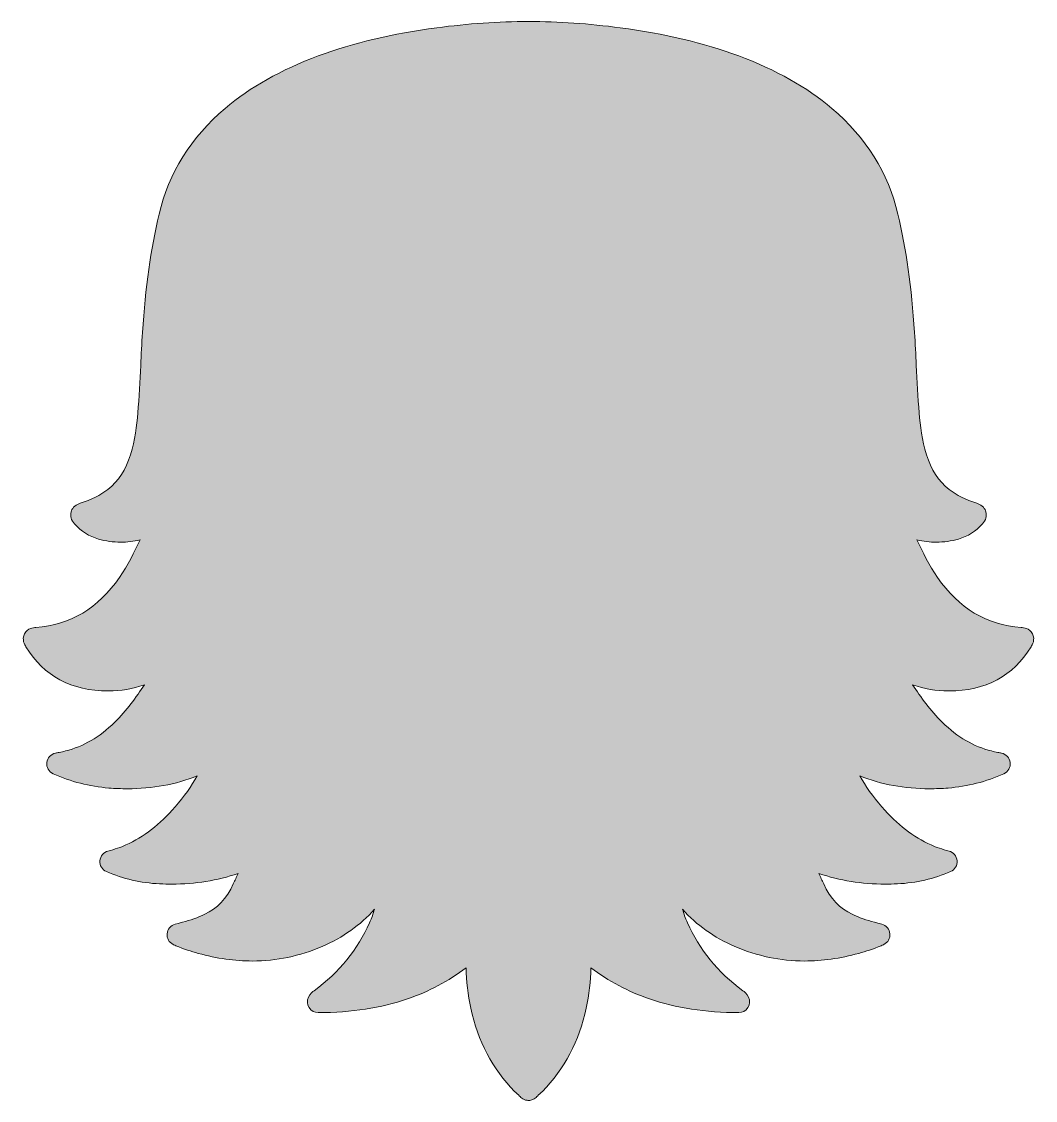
# Model space of a CAD drawing. Extents: x 180 to 9920, y -1894 to -106.
# Drawn here: x 6220 to 7900, y -1894 to -106 of the extents above; entities that cross this region are included whole.
import ezdxf

# ---------------------------------------------------------------- set-up
doc = ezdxf.new("R2010")
doc.units = 0
doc.header["$MEASUREMENT"] = 0
doc.layers.add('Layer 1', color=7, linetype='Continuous')

msp = doc.modelspace()

# ---------------------------------------------------------------- hatches: boundary and pattern name
at = {"layer": 'Layer 1', "true_color": 0xffffff}
h = msp.add_hatch(color=7, dxfattribs=at)
h.dxf.hatch_style = 2
edge = h.paths.add_edge_path()
edge.add_spline(control_points=[(7895.1, -1120.7), (7890.2, -1111.1), (7880.5, -1110.4), (7876.4, -1110.1), (7818.5, -1105.7), (7773.2, -1078.6), (7737.9, -1027.1), (7724.1, -1007), (7713.3, -985.6), (7703.7, -964.8), (7714.5, -967.5), (7725.3, -968.8), (7735.9, -968.8), (7748.2, -968.8), (7760.6, -967.1), (7772.8, -963.6), (7787.8, -959.3), (7801.1, -950.9), (7812.3, -938.6), (7818, -932.3), (7819.9, -925.6), (7818, -918.7), (7816.7, -913.9), (7813, -907.5), (7803.1, -904.4), (7784.6, -898.7), (7769.6, -891.2), (7757, -881.3), (7739.5, -867.6), (7727.3, -848.8), (7719.5, -823.8), (7712.2, -799.9), (7709.3, -775.4), (7707.5, -754.6), (7705.2, -728.5), (7703.9, -701.7), (7702.7, -675.8), (7701.8, -658), (7700.9, -639.5), (7699.7, -621.3), (7694.7, -546), (7686, -483.7), (7672.2, -425.2), (7656.2, -356.9), (7619.4, -297.9), (7562.9, -250), (7521, -214.4), (7470.4, -186), (7408.3, -162.9), (7349.4, -141.1), (7285.2, -125.8), (7212, -116.2), (7160.5, -109.4), (7109.4, -105.9), (7060, -105.9), (7060, -105.9), (7059.8, -105.9), (7059.8, -105.9), (7010.6, -105.9), (6959.5, -109.4), (6908, -116.2), (6834.8, -125.8), (6770.6, -141.1), (6711.7, -162.9), (6649.6, -186), (6599, -214.4), (6557.1, -250), (6500.6, -297.9), (6463.8, -356.9), (6447.8, -425.2), (6434, -483.7), (6425.3, -546), (6420.3, -621.3), (6419.1, -639.5), (6418.2, -658), (6417.3, -675.9), (6416.1, -701.8), (6414.8, -728.5), (6412.5, -754.6), (6410.7, -775.4), (6407.8, -799.9), (6400.5, -823.8), (6392.7, -848.8), (6380.5, -867.6), (6363, -881.3), (6350.4, -891.2), (6335.4, -898.7), (6317, -904.4), (6306.9, -907.5), (6303.3, -913.9), (6302, -918.7), (6300.1, -925.6), (6302, -932.3), (6307.7, -938.6), (6318.9, -950.9), (6332.2, -959.3), (6347.2, -963.6), (6359.4, -967.1), (6371.8, -968.8), (6384.1, -968.8), (6394.7, -968.8), (6405.5, -967.5), (6416.3, -964.8), (6406.7, -985.6), (6395.9, -1007), (6382.1, -1027.1), (6346.8, -1078.6), (6301.5, -1105.7), (6243.6, -1110.1), (6239.5, -1110.4), (6229.8, -1111.1), (6224.9, -1120.7), (6219.9, -1130.4), (6225, -1138.6), (6227.1, -1142.2), (6256.8, -1190.8), (6302.6, -1215.4), (6363.4, -1215.4), (6363.4, -1215.4), (6364.1, -1215.4), (6364.1, -1215.4), (6384.5, -1215.4), (6404.1, -1212), (6423.4, -1205.2), (6410.1, -1225.7), (6394, -1248), (6374.1, -1267.4), (6348.9, -1292.1), (6322.2, -1307.6), (6292.6, -1314.9), (6289.4, -1315.7), (6286.1, -1316.4), (6282.2, -1317.2), (6280.2, -1317.6), (6278.1, -1318), (6275.9, -1318.5), (6268.3, -1320.1), (6262.6, -1326.4), (6261.7, -1334.2), (6260.9, -1341.9), (6265.1, -1349.3), (6272.2, -1352.5), (6301.9, -1365.9), (6332.2, -1373.7), (6364.8, -1376.3), (6375, -1377.1), (6385.2, -1377.5), (6395.1, -1377.5), (6437.1, -1377.5), (6475.2, -1370.5), (6511, -1356), (6501.3, -1373.4), (6489.3, -1390.3), (6474.4, -1407.5), (6449.2, -1436.6), (6422.4, -1457.3), (6392.7, -1470.7), (6384.1, -1474.6), (6374.7, -1477.8), (6363.1, -1480.8), (6355.7, -1482.7), (6350.3, -1489.2), (6349.7, -1496.8), (6349.1, -1504.5), (6353.4, -1511.7), (6360.5, -1514.7), (6388.4, -1526.8), (6417.3, -1533.5), (6448.7, -1535.1), (6455.6, -1535.5), (6462.4, -1535.6), (6469.1, -1535.6), (6507.6, -1535.6), (6544.4, -1529.7), (6578.9, -1517.9), (6576, -1523.7), (6573.4, -1529.5), (6570.8, -1535.1), (6559.8, -1559.5), (6544.3, -1576), (6523.4, -1585.6), (6511.8, -1591), (6499.7, -1595.3), (6486.4, -1598.8), (6484.1, -1599.4), (6481.9, -1600), (6479.4, -1600.7), (6479.4, -1600.7), (6474.4, -1602), (6474.4, -1602), (6467.1, -1603.9), (6461.8, -1610.2), (6461, -1617.7), (6460.3, -1625.2), (6464.4, -1632.4), (6471.1, -1635.6), (6471.7, -1635.9), (6472.1, -1636.1), (6472.5, -1636.3), (6473.4, -1636.8), (6474.4, -1637.2), (6475.6, -1637.7), (6488.8, -1643), (6501, -1647.1), (6512.8, -1650.3), (6543.4, -1658.7), (6573.6, -1663), (6602.6, -1663), (6642.4, -1663), (6681.2, -1654.9), (6717.9, -1639), (6752.6, -1623.9), (6781.7, -1603.2), (6804.6, -1577.3), (6802.8, -1584.4), (6800.1, -1591.8), (6796.6, -1599.7), (6777.3, -1643.5), (6746.4, -1681.4), (6704.7, -1712.4), (6704.7, -1712.4), (6704.6, -1712.4), (6704.6, -1712.4), (6702.9, -1713.6), (6698.1, -1716.7), (6695.2, -1723.1), (6692.7, -1728.7), (6693.2, -1735.2), (6696.5, -1740.3), (6699.8, -1745.5), (6705.5, -1748.6), (6711.7, -1748.6), (6767.1, -1748.4), (6815.4, -1740.9), (6859.6, -1725.7), (6895.4, -1713.3), (6927.3, -1696.4), (6956.7, -1674.1), (6957, -1696.5), (6959.5, -1719), (6964.2, -1740.9), (6975.9, -1795.6), (7000.4, -1842), (7037, -1879), (7039.8, -1881.8), (7042.5, -1884.3), (7045.3, -1886.9), (7045.3, -1886.9), (7046.1, -1887.6), (7046.1, -1887.6), (7047.9, -1889.7), (7050.1, -1891.4), (7052.6, -1892.5), (7054.3, -1893.2), (7056.1, -1893.7), (7057.9, -1893.9), (7058.6, -1894), (7059.4, -1894.1), (7060.1, -1894.1), (7062.6, -1894.1), (7065.1, -1893.6), (7067.3, -1892.6), (7069.9, -1891.4), (7072.2, -1889.7), (7074, -1887.5), (7074, -1887.5), (7074.7, -1886.9), (7074.7, -1886.9), (7077.5, -1884.3), (7080.2, -1881.8), (7083, -1879), (7119.6, -1842), (7144.1, -1795.6), (7155.8, -1740.9), (7160.5, -1719), (7163, -1696.5), (7163.3, -1674.1), (7192.7, -1696.4), (7224.6, -1713.3), (7260.4, -1725.7), (7304.6, -1740.9), (7352.9, -1748.4), (7408.4, -1748.6), (7414.5, -1748.6), (7420.2, -1745.5), (7423.5, -1740.3), (7426.8, -1735.2), (7427.3, -1728.7), (7424.8, -1723.1), (7421.9, -1716.7), (7417.1, -1713.6), (7415.3, -1712.4), (7373.6, -1681.4), (7342.6, -1643.5), (7323.4, -1599.7), (7319.9, -1591.8), (7317.2, -1584.4), (7315.4, -1577.3), (7338.3, -1603.2), (7367.4, -1623.9), (7402.1, -1639), (7438.8, -1654.9), (7477.6, -1663), (7517.4, -1663), (7546.4, -1663), (7576.6, -1658.7), (7607.2, -1650.3), (7619, -1647.1), (7631.2, -1643), (7644.4, -1637.7), (7645.6, -1637.2), (7646.6, -1636.8), (7647.5, -1636.3), (7647.9, -1636.1), (7648.3, -1635.9), (7648.9, -1635.6), (7655.6, -1632.4), (7659.7, -1625.2), (7659, -1617.7), (7658.2, -1610.2), (7652.9, -1603.9), (7645.6, -1602), (7645.6, -1602), (7640.9, -1600.8), (7640.9, -1600.8), (7638.3, -1600.1), (7635.9, -1599.5), (7633.6, -1598.8), (7620.3, -1595.3), (7608.2, -1591), (7596.6, -1585.6), (7575.7, -1576), (7560.2, -1559.5), (7549.2, -1535.1), (7546.6, -1529.5), (7544, -1523.7), (7541.1, -1517.9), (7575.6, -1529.7), (7612.4, -1535.6), (7650.9, -1535.6), (7657.6, -1535.6), (7664.4, -1535.5), (7671.3, -1535.1), (7702.7, -1533.5), (7731.6, -1526.8), (7759.5, -1514.7), (7766.6, -1511.7), (7770.9, -1504.5), (7770.3, -1496.8), (7769.7, -1489.2), (7764.3, -1482.7), (7756.9, -1480.8), (7745.3, -1477.8), (7735.9, -1474.6), (7727.3, -1470.7), (7697.6, -1457.3), (7670.8, -1436.6), (7645.6, -1407.5), (7630.7, -1390.3), (7618.7, -1373.4), (7609, -1356), (7644.8, -1370.5), (7682.9, -1377.5), (7724.9, -1377.5), (7734.8, -1377.5), (7745, -1377.1), (7755.2, -1376.3), (7787.8, -1373.7), (7818.1, -1365.9), (7847.8, -1352.5), (7854.9, -1349.3), (7859.1, -1341.9), (7858.3, -1334.2), (7857.4, -1326.4), (7851.7, -1320.1), (7844.1, -1318.5), (7841.9, -1318), (7839.8, -1317.6), (7837.8, -1317.2), (7833.9, -1316.4), (7830.6, -1315.7), (7827.4, -1314.9), (7797.8, -1307.6), (7771.1, -1292.1), (7745.9, -1267.4), (7726, -1248), (7709.9, -1225.7), (7696.6, -1205.2), (7716, -1212), (7735.5, -1215.4), (7755.9, -1215.4), (7755.9, -1215.4), (7756.7, -1215.4), (7756.7, -1215.4), (7817.4, -1215.4), (7863.2, -1190.8), (7892.9, -1142.2), (7895, -1138.6), (7900.1, -1130.4), (7895.1, -1120.7)], knot_values=[0, 0, 0, 0, 1, 1, 1, 2, 2, 2, 3, 3, 3, 4, 4, 4, 5, 5, 5, 6, 6, 6, 7, 7, 7, 8, 8, 8, 9, 9, 9, 10, 10, 10, 11, 11, 11, 12, 12, 12, 13, 13, 13, 14, 14, 14, 15, 15, 15, 16, 16, 16, 17, 17, 17, 18, 18, 18, 19, 19, 19, 20, 20, 20, 21, 21, 21, 22, 22, 22, 23, 23, 23, 24, 24, 24, 25, 25, 25, 26, 26, 26, 27, 27, 27, 28, 28, 28, 29, 29, 29, 30, 30, 30, 31, 31, 31, 32, 32, 32, 33, 33, 33, 34, 34, 34, 35, 35, 35, 36, 36, 36, 37, 37, 37, 38, 38, 38, 39, 39, 39, 40, 40, 40, 41, 41, 41, 42, 42, 42, 43, 43, 43, 44, 44, 44, 45, 45, 45, 46, 46, 46, 47, 47, 47, 48, 48, 48, 49, 49, 49, 50, 50, 50, 51, 51, 51, 52, 52, 52, 53, 53, 53, 54, 54, 54, 55, 55, 55, 56, 56, 56, 57, 57, 57, 58, 58, 58, 59, 59, 59, 60, 60, 60, 61, 61, 61, 62, 62, 62, 63, 63, 63, 64, 64, 64, 65, 65, 65, 66, 66, 66, 67, 67, 67, 68, 68, 68, 69, 69, 69, 70, 70, 70, 71, 71, 71, 72, 72, 72, 73, 73, 73, 74, 74, 74, 75, 75, 75, 76, 76, 76, 77, 77, 77, 78, 78, 78, 79, 79, 79, 80, 80, 80, 81, 81, 81, 82, 82, 82, 83, 83, 83, 84, 84, 84, 85, 85, 85, 86, 86, 86, 87, 87, 87, 88, 88, 88, 89, 89, 89, 90, 90, 90, 91, 91, 91, 92, 92, 92, 93, 93, 93, 94, 94, 94, 95, 95, 95, 96, 96, 96, 97, 97, 97, 98, 98, 98, 99, 99, 99, 100, 100, 100, 101, 101, 101, 102, 102, 102, 103, 103, 103, 104, 104, 104, 105, 105, 105, 106, 106, 106, 107, 107, 107, 108, 108, 108, 109, 109, 109, 110, 110, 110, 111, 111, 111, 112, 112, 112, 113, 113, 113, 114, 114, 114, 115, 115, 115, 116, 116, 116, 117, 117, 117, 118, 118, 118, 119, 119, 119, 120, 120, 120, 121, 121, 121, 122, 122, 122, 123, 123, 123, 124, 124, 124, 125, 125, 125, 126, 126, 126, 127, 127, 127, 128, 128, 128, 129, 129, 129, 130, 130, 130, 131, 131, 131, 132, 132, 132, 133, 133, 133, 133], degree=3, periodic=1)

# ---------------------------------------------------------------- linework, layer by layer
at = {"layer": 'Layer 1', "lineweight": 0}
msp.add_open_spline([(7895.1, -1120.7), (7890.2, -1111.1), (7880.5, -1110.4), (7876.4, -1110.1), (7818.5, -1105.7), (7773.2, -1078.6), (7737.9, -1027.1), (7724.1, -1007), (7713.3, -985.6), (7703.7, -964.8), (7714.5, -967.5), (7725.3, -968.8), (7735.9, -968.8), (7748.2, -968.8), (7760.6, -967.1), (7772.8, -963.6), (7787.8, -959.3), (7801.1, -950.9), (7812.3, -938.6), (7818, -932.3), (7819.9, -925.6), (7818, -918.7), (7816.7, -913.9), (7813, -907.5), (7803.1, -904.4), (7784.6, -898.7), (7769.6, -891.2), (7757, -881.3), (7739.5, -867.6), (7727.3, -848.8), (7719.5, -823.8), (7712.2, -799.9), (7709.3, -775.4), (7707.5, -754.6), (7705.2, -728.5), (7703.9, -701.7), (7702.7, -675.8), (7701.8, -658), (7700.9, -639.5), (7699.7, -621.3), (7694.7, -546), (7686, -483.7), (7672.2, -425.2), (7656.2, -356.9), (7619.4, -297.9), (7562.9, -250), (7521, -214.4), (7470.4, -186), (7408.3, -162.9), (7349.4, -141.1), (7285.2, -125.8), (7212, -116.2), (7160.5, -109.4), (7109.4, -105.9), (7060, -105.9), (7060, -105.9), (7059.8, -105.9), (7059.8, -105.9), (7010.6, -105.9), (6959.5, -109.4), (6908, -116.2), (6834.8, -125.8), (6770.6, -141.1), (6711.7, -162.9), (6649.6, -186), (6599, -214.4), (6557.1, -250), (6500.6, -297.9), (6463.8, -356.9), (6447.8, -425.2), (6434, -483.7), (6425.3, -546), (6420.3, -621.3), (6419.1, -639.5), (6418.2, -658), (6417.3, -675.9), (6416.1, -701.8), (6414.8, -728.5), (6412.5, -754.6), (6410.7, -775.4), (6407.8, -799.9), (6400.5, -823.8), (6392.7, -848.8), (6380.5, -867.6), (6363, -881.3), (6350.4, -891.2), (6335.4, -898.7), (6317, -904.4), (6306.9, -907.5), (6303.3, -913.9), (6302, -918.7), (6300.1, -925.6), (6302, -932.3), (6307.7, -938.6), (6318.9, -950.9), (6332.2, -959.3), (6347.2, -963.6), (6359.4, -967.1), (6371.8, -968.8), (6384.1, -968.8), (6394.7, -968.8), (6405.5, -967.5), (6416.3, -964.8), (6406.7, -985.6), (6395.9, -1007), (6382.1, -1027.1), (6346.8, -1078.6), (6301.5, -1105.7), (6243.6, -1110.1), (6239.5, -1110.4), (6229.8, -1111.1), (6224.9, -1120.7), (6219.9, -1130.4), (6225, -1138.6), (6227.1, -1142.2), (6256.8, -1190.8), (6302.6, -1215.4), (6363.4, -1215.4), (6363.4, -1215.4), (6364.1, -1215.4), (6364.1, -1215.4), (6384.5, -1215.4), (6404.1, -1212), (6423.4, -1205.2), (6410.1, -1225.7), (6394, -1248), (6374.1, -1267.4), (6348.9, -1292.1), (6322.2, -1307.6), (6292.6, -1314.9), (6289.4, -1315.7), (6286.1, -1316.4), (6282.2, -1317.2), (6280.2, -1317.6), (6278.1, -1318), (6275.9, -1318.5), (6268.3, -1320.1), (6262.6, -1326.4), (6261.7, -1334.2), (6260.9, -1341.9), (6265.1, -1349.3), (6272.2, -1352.5), (6301.9, -1365.9), (6332.2, -1373.7), (6364.8, -1376.3), (6375, -1377.1), (6385.2, -1377.5), (6395.1, -1377.5), (6437.1, -1377.5), (6475.2, -1370.5), (6511, -1356), (6501.3, -1373.4), (6489.3, -1390.3), (6474.4, -1407.5), (6449.2, -1436.6), (6422.4, -1457.3), (6392.7, -1470.7), (6384.1, -1474.6), (6374.7, -1477.8), (6363.1, -1480.8), (6355.7, -1482.7), (6350.3, -1489.2), (6349.7, -1496.8), (6349.1, -1504.5), (6353.4, -1511.7), (6360.5, -1514.7), (6388.4, -1526.8), (6417.3, -1533.5), (6448.7, -1535.1), (6455.6, -1535.5), (6462.4, -1535.6), (6469.1, -1535.6), (6507.6, -1535.6), (6544.4, -1529.7), (6578.9, -1517.9), (6576, -1523.7), (6573.4, -1529.5), (6570.8, -1535.1), (6559.8, -1559.5), (6544.3, -1576), (6523.4, -1585.6), (6511.8, -1591), (6499.7, -1595.3), (6486.4, -1598.8), (6484.1, -1599.4), (6481.9, -1600), (6479.4, -1600.7), (6479.4, -1600.7), (6474.4, -1602), (6474.4, -1602), (6467.1, -1603.9), (6461.8, -1610.2), (6461, -1617.7), (6460.3, -1625.2), (6464.4, -1632.4), (6471.1, -1635.6), (6471.7, -1635.9), (6472.1, -1636.1), (6472.5, -1636.3), (6473.4, -1636.8), (6474.4, -1637.2), (6475.6, -1637.7), (6488.8, -1643), (6501, -1647.1), (6512.8, -1650.3), (6543.4, -1658.7), (6573.6, -1663), (6602.6, -1663), (6642.4, -1663), (6681.2, -1654.9), (6717.9, -1639), (6752.6, -1623.9), (6781.7, -1603.2), (6804.6, -1577.3), (6802.8, -1584.4), (6800.1, -1591.8), (6796.6, -1599.7), (6777.3, -1643.5), (6746.4, -1681.4), (6704.7, -1712.4), (6704.7, -1712.4), (6704.6, -1712.4), (6704.6, -1712.4), (6702.9, -1713.6), (6698.1, -1716.7), (6695.2, -1723.1), (6692.7, -1728.7), (6693.2, -1735.2), (6696.5, -1740.3), (6699.8, -1745.5), (6705.5, -1748.6), (6711.7, -1748.6), (6767.1, -1748.4), (6815.4, -1740.9), (6859.6, -1725.7), (6895.4, -1713.3), (6927.3, -1696.4), (6956.7, -1674.1), (6957, -1696.5), (6959.5, -1719), (6964.2, -1740.9), (6975.9, -1795.6), (7000.4, -1842), (7037, -1879), (7039.8, -1881.8), (7042.5, -1884.3), (7045.3, -1886.9), (7045.3, -1886.9), (7046.1, -1887.6), (7046.1, -1887.6), (7047.9, -1889.7), (7050.1, -1891.4), (7052.6, -1892.5), (7054.3, -1893.2), (7056.1, -1893.7), (7057.9, -1893.9), (7058.6, -1894), (7059.4, -1894.1), (7060.1, -1894.1), (7062.6, -1894.1), (7065.1, -1893.6), (7067.3, -1892.6), (7069.9, -1891.4), (7072.2, -1889.7), (7074, -1887.5), (7074, -1887.5), (7074.7, -1886.9), (7074.7, -1886.9), (7077.5, -1884.3), (7080.2, -1881.8), (7083, -1879), (7119.6, -1842), (7144.1, -1795.6), (7155.8, -1740.9), (7160.5, -1719), (7163, -1696.5), (7163.3, -1674.1), (7192.7, -1696.4), (7224.6, -1713.3), (7260.4, -1725.7), (7304.6, -1740.9), (7352.9, -1748.4), (7408.4, -1748.6), (7414.5, -1748.6), (7420.2, -1745.5), (7423.5, -1740.3), (7426.8, -1735.2), (7427.3, -1728.7), (7424.8, -1723.1), (7421.9, -1716.7), (7417.1, -1713.6), (7415.3, -1712.4), (7373.6, -1681.4), (7342.6, -1643.5), (7323.4, -1599.7), (7319.9, -1591.8), (7317.2, -1584.4), (7315.4, -1577.3), (7338.3, -1603.2), (7367.4, -1623.9), (7402.1, -1639), (7438.8, -1654.9), (7477.6, -1663), (7517.4, -1663), (7546.4, -1663), (7576.6, -1658.7), (7607.2, -1650.3), (7619, -1647.1), (7631.2, -1643), (7644.4, -1637.7), (7645.6, -1637.2), (7646.6, -1636.8), (7647.5, -1636.3), (7647.9, -1636.1), (7648.3, -1635.9), (7648.9, -1635.6), (7655.6, -1632.4), (7659.7, -1625.2), (7659, -1617.7), (7658.2, -1610.2), (7652.9, -1603.9), (7645.6, -1602), (7645.6, -1602), (7640.9, -1600.8), (7640.9, -1600.8), (7638.3, -1600.1), (7635.9, -1599.5), (7633.6, -1598.8), (7620.3, -1595.3), (7608.2, -1591), (7596.6, -1585.6), (7575.7, -1576), (7560.2, -1559.5), (7549.2, -1535.1), (7546.6, -1529.5), (7544, -1523.7), (7541.1, -1517.9), (7575.6, -1529.7), (7612.4, -1535.6), (7650.9, -1535.6), (7657.6, -1535.6), (7664.4, -1535.5), (7671.3, -1535.1), (7702.7, -1533.5), (7731.6, -1526.8), (7759.5, -1514.7), (7766.6, -1511.7), (7770.9, -1504.5), (7770.3, -1496.8), (7769.7, -1489.2), (7764.3, -1482.7), (7756.9, -1480.8), (7745.3, -1477.8), (7735.9, -1474.6), (7727.3, -1470.7), (7697.6, -1457.3), (7670.8, -1436.6), (7645.6, -1407.5), (7630.7, -1390.3), (7618.7, -1373.4), (7609, -1356), (7644.8, -1370.5), (7682.9, -1377.5), (7724.9, -1377.5), (7734.8, -1377.5), (7745, -1377.1), (7755.2, -1376.3), (7787.8, -1373.7), (7818.1, -1365.9), (7847.8, -1352.5), (7854.9, -1349.3), (7859.1, -1341.9), (7858.3, -1334.2), (7857.4, -1326.4), (7851.7, -1320.1), (7844.1, -1318.5), (7841.9, -1318), (7839.8, -1317.6), (7837.8, -1317.2), (7833.9, -1316.4), (7830.6, -1315.7), (7827.4, -1314.9), (7797.8, -1307.6), (7771.1, -1292.1), (7745.9, -1267.4), (7726, -1248), (7709.9, -1225.7), (7696.6, -1205.2), (7716, -1212), (7735.5, -1215.4), (7755.9, -1215.4), (7755.9, -1215.4), (7756.7, -1215.4), (7756.7, -1215.4), (7817.4, -1215.4), (7863.2, -1190.8), (7892.9, -1142.2), (7895, -1138.6), (7900.1, -1130.4), (7895.1, -1120.7)], degree=3, knots=[0, 0, 0, 0, 1, 1, 1, 2, 2, 2, 3, 3, 3, 4, 4, 4, 5, 5, 5, 6, 6, 6, 7, 7, 7, 8, 8, 8, 9, 9, 9, 10, 10, 10, 11, 11, 11, 12, 12, 12, 13, 13, 13, 14, 14, 14, 15, 15, 15, 16, 16, 16, 17, 17, 17, 18, 18, 18, 19, 19, 19, 20, 20, 20, 21, 21, 21, 22, 22, 22, 23, 23, 23, 24, 24, 24, 25, 25, 25, 26, 26, 26, 27, 27, 27, 28, 28, 28, 29, 29, 29, 30, 30, 30, 31, 31, 31, 32, 32, 32, 33, 33, 33, 34, 34, 34, 35, 35, 35, 36, 36, 36, 37, 37, 37, 38, 38, 38, 39, 39, 39, 40, 40, 40, 41, 41, 41, 42, 42, 42, 43, 43, 43, 44, 44, 44, 45, 45, 45, 46, 46, 46, 47, 47, 47, 48, 48, 48, 49, 49, 49, 50, 50, 50, 51, 51, 51, 52, 52, 52, 53, 53, 53, 54, 54, 54, 55, 55, 55, 56, 56, 56, 57, 57, 57, 58, 58, 58, 59, 59, 59, 60, 60, 60, 61, 61, 61, 62, 62, 62, 63, 63, 63, 64, 64, 64, 65, 65, 65, 66, 66, 66, 67, 67, 67, 68, 68, 68, 69, 69, 69, 70, 70, 70, 71, 71, 71, 72, 72, 72, 73, 73, 73, 74, 74, 74, 75, 75, 75, 76, 76, 76, 77, 77, 77, 78, 78, 78, 79, 79, 79, 80, 80, 80, 81, 81, 81, 82, 82, 82, 83, 83, 83, 84, 84, 84, 85, 85, 85, 86, 86, 86, 87, 87, 87, 88, 88, 88, 89, 89, 89, 90, 90, 90, 91, 91, 91, 92, 92, 92, 93, 93, 93, 94, 94, 94, 95, 95, 95, 96, 96, 96, 97, 97, 97, 98, 98, 98, 99, 99, 99, 100, 100, 100, 101, 101, 101, 102, 102, 102, 103, 103, 103, 104, 104, 104, 105, 105, 105, 106, 106, 106, 107, 107, 107, 108, 108, 108, 109, 109, 109, 110, 110, 110, 111, 111, 111, 112, 112, 112, 113, 113, 113, 114, 114, 114, 115, 115, 115, 116, 116, 116, 117, 117, 117, 118, 118, 118, 119, 119, 119, 120, 120, 120, 121, 121, 121, 122, 122, 122, 123, 123, 123, 124, 124, 124, 125, 125, 125, 126, 126, 126, 127, 127, 127, 128, 128, 128, 129, 129, 129, 130, 130, 130, 131, 131, 131, 132, 132, 132, 133, 133, 133, 133], dxfattribs=at)

doc.saveas('drawing.dxf')
